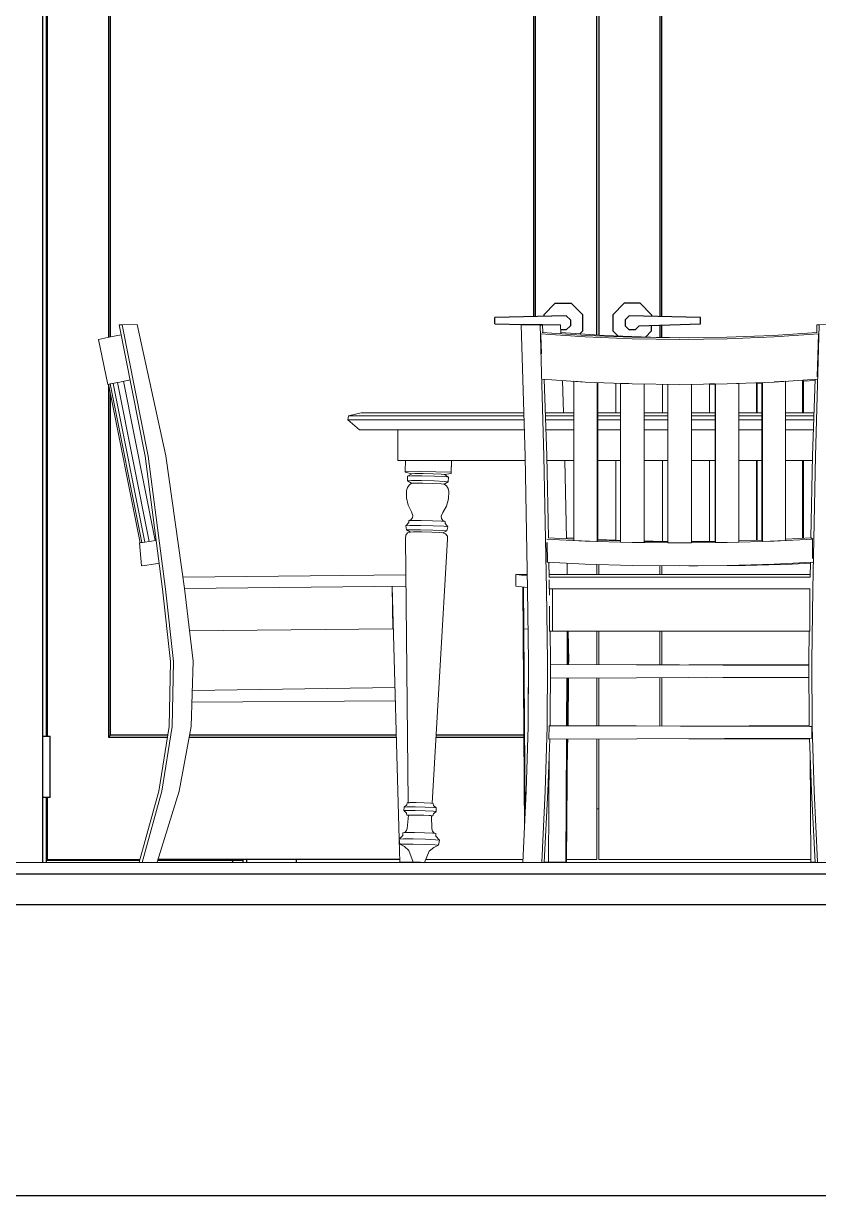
# Model space of a CAD drawing. Header units: inches. Extents: x 0 to 22102, y -19958 to 0.
# Drawn here: x 17723.7 to 17775.6, y -10315.8 to -10239.3 of the extents above; entities that cross this region are included whole.
import ezdxf

# ---------------------------------------------------------------- set-up
doc = ezdxf.new("R2010")
doc.units = ezdxf.units.IN
doc.header["$MEASUREMENT"] = 0
doc.linetypes.add('HIDDEN2', pattern=[0.1875, 0.125, -0.0625])
for name, color, linetype in [('2', 2, 'Continuous'), ('6', 6, 'Continuous'), ('DOOR', 1, 'Continuous'), ('DOOR-INT', 2, 'Continuous')]:
    doc.layers.add(name, color=color, linetype=linetype)

msp = doc.modelspace()

# ---------------------------------------------------------------- linework, layer by layer
at = {"layer": '2', "linetype": 'HIDDEN2'}
msp.add_line((17528.03377, -10294.84963), (18462.28774, -10294.84963), dxfattribs=at)
at = {"layer": '6'}
for p, q in [((17662.00405, -10294.84963), (18290.00405, -10294.84963)), ((17662.00405, -10296.84963), (18290.00405, -10296.84963)), ((17664.00405, -10315.84963), (18288.00405, -10315.84963))]:
    msp.add_line(p, q, dxfattribs=at)
at = {"layer": 'DOOR', "color": 4, "linetype": 'Continuous', "lineweight": 18, "transparency": 33554687}
for p, q in [((17725.18555, -10254.09865), (17725.24805, -10254.09865)), ((17725.24805, -10256.10493), (17725.18555, -10256.10493)), ((17725.18555, -10256.6065), (17725.24805, -10256.6065)), ((17730.12554, -10258.98533), (17729.93001, -10258.98745)), ((17729.93001, -10258.98745), (17731.64165, -10267.5672)), ((17730.12554, -10258.98533), (17731.11317, -10258.97463)), ((17730.12554, -10258.98533), (17731.83719, -10267.56508)), ((17731.11317, -10258.97463), (17732.98751, -10267.534)), ((17756.18463, -10258.98533), (17756.44102, -10267.56508)), ((17757.67563, -10267.5672), (17757.41924, -10258.98745)), ((17757.59241, -10259.48452), (17757.57567, -10258.97674)), ((17758.77492, -10259.56466), (17758.75554, -10258.97674)), ((17775.65504, -10258.98745), (17775.39864, -10267.5672)), ((17775.4986, -10258.97674), (17775.48186, -10259.48452)), ((17775.4986, -10258.97674), (17776.73321, -10258.97463)), ((17775.65504, -10258.98745), (17775.4986, -10258.97674)), ((17728.59221, -10259.93811), (17728.78737, -10259.89794)), ((17728.59221, -10259.93811), (17729.19647, -10262.87978)), ((17728.78737, -10259.89794), (17729.36964, -10259.77808)), ((17729.36964, -10259.77808), (17730.05941, -10259.63608)), ((17760.37426, -10259.77808), (17757.47844, -10259.58444)), ((17757.51632, -10260.87959), (17757.48022, -10259.64527)), ((17760.4264, -10259.67658), (17757.55732, -10259.48214)), ((17758.77228, -10259.48452), (17761.60627, -10259.67658)), ((17760.37426, -10259.77808), (17763.43025, -10259.89794)), ((17763.45589, -10259.79695), (17760.4264, -10259.67658)), ((17764.63575, -10259.79695), (17761.60627, -10259.67658)), ((17763.43025, -10259.89794), (17766.53714, -10259.93811)), ((17763.45589, -10259.79695), (17766.53714, -10259.83729)), ((17767.12707, -10259.82957), (17764.63575, -10259.79695)), ((17769.61839, -10259.79695), (17766.53714, -10259.83729)), ((17769.64402, -10259.89794), (17766.53714, -10259.93811)), ((17772.64787, -10259.67658), (17769.61839, -10259.79695)), ((17772.70001, -10259.77808), (17769.64402, -10259.89794)), ((17772.64787, -10259.67658), (17775.51695, -10259.48214)), ((17772.70001, -10259.77808), (17775.59584, -10259.58444)), ((17775.59584, -10259.58444), (17775.51374, -10262.39095)), ((17725.18555, -10260.61906), (17725.24805, -10260.61906)), ((17725.24805, -10261.12063), (17725.18555, -10261.12063)), ((17725.24805, -10263.12691), (17725.18555, -10263.12691)), ((17729.34284, -10262.84965), (17729.19647, -10262.87978)), ((17731.31389, -10273.21553), (17729.24526, -10262.86974)), ((17729.34284, -10262.84965), (17729.39163, -10262.83961)), ((17729.34284, -10262.84965), (17731.41238, -10273.20059)), ((17729.82833, -10262.74971), (17729.39163, -10262.83961)), ((17731.60856, -10273.17082), (17729.53721, -10262.80969)), ((17729.82833, -10262.74971), (17729.9739, -10262.71975)), ((17729.82833, -10262.74971), (17731.90243, -10273.12622)), ((17730.64695, -10262.58119), (17729.9739, -10262.71975)), ((17732.29158, -10273.06716), (17730.21388, -10262.67044)), ((17760.37426, -10262.71975), (17757.56466, -10262.53188)), ((17757.85787, -10267.53612), (17757.69316, -10262.54047)), ((17758.94509, -10264.72616), (17758.87564, -10262.61954)), ((17759.63551, -10262.67035), (17760.17262, -10262.69871)), ((17759.63551, -10262.67044), (17759.63551, -10273.06716)), ((17760.37426, -10262.71975), (17763.43025, -10262.83961)), ((17761.13826, -10262.74971), (17761.13826, -10273.12622)), ((17761.18377, -10273.05079), (17761.18377, -10262.7515)), ((17762.36364, -10262.79777), (17762.36364, -10264.72616)), ((17762.66625, -10262.80964), (17763.21805, -10262.82397)), ((17762.66625, -10262.80969), (17762.66625, -10273.17082)), ((17766.53714, -10262.87978), (17763.43025, -10262.83961)), ((17764.20697, -10273.20059), (17764.20697, -10262.84965)), ((17764.2262, -10273.12547), (17764.2262, -10262.8499)), ((17765.40607, -10264.72616), (17765.40607, -10262.86516)), ((17765.76042, -10273.21553), (17765.76042, -10262.86974)), ((17766.53714, -10262.87978), (17769.64402, -10262.83961)), ((17767.31386, -10262.86974), (17767.31386, -10273.21553)), ((17768.48731, -10262.85456), (17768.48731, -10264.72616)), ((17768.49372, -10262.86974), (17768.49372, -10264.72616)), ((17768.84807, -10262.8499), (17768.84807, -10273.12547)), ((17768.8673, -10273.20059), (17768.8673, -10262.84965)), ((17772.70001, -10262.71975), (17769.64402, -10262.83961)), ((17769.64402, -10262.82948), (17770.40802, -10262.80964)), ((17770.40802, -10262.80964), (17770.40802, -10273.17082)), ((17771.55562, -10262.76463), (17771.55562, -10264.72616)), ((17771.5733, -10262.76394), (17771.58789, -10262.80964)), ((17771.58789, -10262.80964), (17771.8905, -10262.79777)), ((17771.58789, -10262.80964), (17771.58789, -10264.72616)), ((17771.8905, -10262.7515), (17771.8905, -10273.05079)), ((17771.93601, -10273.12622), (17771.93601, -10262.74971)), ((17775.50962, -10262.53188), (17772.70001, -10262.71975)), ((17772.70001, -10262.70936), (17773.43877, -10262.67035)), ((17773.43877, -10273.06716), (17773.43877, -10262.67035)), ((17774.55945, -10264.72616), (17774.55945, -10262.59541)), ((17774.57443, -10262.59441), (17774.60346, -10262.64427)), ((17774.60346, -10262.64427), (17774.61863, -10262.67035)), ((17774.61863, -10262.67035), (17775.3785, -10262.61954)), ((17774.61863, -10264.72616), (17774.61863, -10262.67035)), ((17775.21641, -10267.53612), (17775.38111, -10262.54047)), ((17744.91895, -10264.92926), (17745.7396, -10264.72616)), ((17745.7396, -10264.72616), (17756.35618, -10264.72616)), ((17757.76522, -10264.72616), (17759.63551, -10264.72616)), ((17761.18377, -10264.72616), (17762.66625, -10264.72616)), ((17764.2262, -10264.72616), (17765.76042, -10264.72616)), ((17767.31386, -10264.72616), (17768.84807, -10264.72616)), ((17770.40802, -10264.72616), (17771.8905, -10264.72616)), ((17773.43877, -10264.72616), (17775.30905, -10264.72616)), ((17744.91895, -10264.92926), (17744.85737, -10265.19103)), ((17756.37007, -10265.19103), (17744.85737, -10265.19103)), ((17745.6214, -10265.84841), (17744.85737, -10265.19103)), ((17756.36225, -10264.92926), (17744.91895, -10264.92926)), ((17757.77192, -10264.92926), (17759.63551, -10264.92926)), ((17759.63551, -10265.19103), (17757.78055, -10265.19103)), ((17761.18377, -10264.92926), (17762.66625, -10264.92926)), ((17762.66625, -10265.19103), (17761.18377, -10265.19103)), ((17764.2262, -10264.92926), (17765.76042, -10264.92926)), ((17765.76042, -10265.19103), (17764.2262, -10265.19103)), ((17767.31386, -10264.92926), (17768.84807, -10264.92926)), ((17768.84807, -10265.19103), (17767.31386, -10265.19103)), ((17770.40802, -10264.92926), (17771.8905, -10264.92926)), ((17771.8905, -10265.19103), (17770.40802, -10265.19103)), ((17773.43877, -10264.92926), (17775.30235, -10264.92926)), ((17775.29372, -10265.19103), (17773.43877, -10265.19103)), ((17745.6214, -10265.84841), (17756.38972, -10265.84841)), ((17748.12946, -10265.84841), (17748.12946, -10267.84841)), ((17757.80222, -10265.84841), (17759.63551, -10265.84841)), ((17761.18377, -10265.84841), (17762.66625, -10265.84841)), ((17764.2262, -10265.84841), (17765.76042, -10265.84841)), ((17767.31386, -10265.84841), (17768.84807, -10265.84841)), ((17770.40802, -10265.84841), (17771.8905, -10265.84841)), ((17773.43877, -10265.84841), (17775.27205, -10265.84841)), ((17731.64165, -10267.5672), (17732.76016, -10276.24671)), ((17732.9557, -10276.24459), (17731.83719, -10267.56508)), ((17734.20502, -10276.21421), (17732.98751, -10267.534)), ((17748.12946, -10267.84841), (17756.44632, -10267.84841)), ((17748.61246, -10268.53699), (17748.62946, -10267.84841)), ((17751.61063, -10268.68505), (17751.63129, -10267.84841)), ((17751.63038, -10267.84841), (17751.61155, -10268.61102)), ((17756.44102, -10267.56508), (17756.6033, -10276.24459)), ((17757.67563, -10267.5672), (17757.83791, -10276.24671)), ((17757.96793, -10272.90442), (17757.85787, -10267.53612)), ((17757.86427, -10267.84841), (17759.63551, -10267.84841)), ((17759.04414, -10267.84841), (17759.14902, -10272.96398)), ((17761.18377, -10267.84841), (17762.66625, -10267.84841)), ((17762.36364, -10267.84841), (17762.36364, -10273.05079)), ((17764.2262, -10267.84841), (17765.76042, -10267.84841)), ((17765.40607, -10273.12547), (17765.40607, -10267.84841)), ((17767.31386, -10267.84841), (17768.84807, -10267.84841)), ((17768.48731, -10273.12899), (17768.48731, -10267.84841)), ((17768.49372, -10273.12892), (17768.49372, -10267.84841)), ((17770.40802, -10267.84841), (17771.8905, -10267.84841)), ((17771.55562, -10273.06069), (17771.55562, -10267.84841)), ((17771.58789, -10267.84841), (17771.58789, -10273.05974)), ((17773.43877, -10267.84841), (17775.21, -10267.84841)), ((17774.55945, -10272.932), (17774.55945, -10267.84841)), ((17774.61863, -10267.84841), (17774.61863, -10272.92901)), ((17775.10634, -10272.90442), (17775.21641, -10267.53612)), ((17775.39864, -10267.5672), (17775.23636, -10276.24671)), ((17748.61246, -10268.53699), (17748.61155, -10268.61102)), ((17749.04629, -10268.70972), (17748.61155, -10268.61102)), ((17751.61155, -10268.61102), (17748.61246, -10268.53699)), ((17751.61155, -10268.61102), (17751.61063, -10268.68505)), ((17748.77188, -10268.8592), (17748.76417, -10269.17151)), ((17748.76417, -10269.17151), (17749.01893, -10269.15845)), ((17748.76417, -10269.17151), (17749.03086, -10269.33434)), ((17748.77188, -10268.8592), (17749.04629, -10268.70972)), ((17749.02665, -10268.84614), (17748.77188, -10268.8592)), ((17749.03086, -10269.33434), (17748.86628, -10269.44667)), ((17749.01893, -10269.15845), (17749.68544, -10269.16295)), ((17749.69316, -10268.85064), (17749.02665, -10268.84614)), ((17749.23391, -10269.32394), (17749.03086, -10269.33434)), ((17749.24933, -10268.69932), (17749.04629, -10268.70972)), ((17749.76512, -10269.32752), (17749.23391, -10269.32394)), ((17749.24933, -10268.69932), (17749.78054, -10268.7029)), ((17750.50912, -10269.18328), (17749.68544, -10269.16295)), ((17749.69316, -10268.85064), (17750.51683, -10268.87098)), ((17749.76512, -10269.32752), (17750.42158, -10269.34373)), ((17749.78054, -10268.7029), (17750.437, -10268.71911)), ((17750.42158, -10269.34373), (17750.95255, -10269.36636)), ((17750.96797, -10268.74174), (17750.437, -10268.71911)), ((17750.50912, -10269.18328), (17751.17533, -10269.21168)), ((17751.18304, -10268.89938), (17750.51683, -10268.87098)), ((17751.15521, -10269.38678), (17750.95255, -10269.36636)), ((17750.96797, -10268.74174), (17751.17064, -10268.76216)), ((17751.15521, -10269.38678), (17751.42962, -10269.2373)), ((17751.31405, -10269.5071), (17751.15521, -10269.38678)), ((17751.17064, -10268.76216), (17751.61063, -10268.68505)), ((17751.17064, -10268.76216), (17751.43733, -10268.925)), ((17751.42962, -10269.2373), (17751.17533, -10269.21168)), ((17751.43733, -10268.925), (17751.18304, -10268.89938)), ((17751.42962, -10269.2373), (17751.43733, -10268.925)), ((17748.70666, -10269.80441), (17748.70117, -10270.28677)), ((17748.70666, -10269.80441), (17748.75316, -10269.61069)), ((17748.86628, -10269.44667), (17748.75316, -10269.61069)), ((17751.41894, -10269.67649), (17751.31405, -10269.5071)), ((17751.41894, -10269.67649), (17751.45582, -10269.87227)), ((17751.45582, -10269.87227), (17751.4375, -10270.35431)), ((17748.80774, -10270.75724), (17748.70117, -10270.28677)), ((17749.02058, -10271.19017), (17748.80774, -10270.75724)), ((17751.30783, -10270.81896), (17751.07389, -10271.24086)), ((17751.4375, -10270.35431), (17751.30783, -10270.81896)), ((17748.99118, -10271.71134), (17749.09105, -10271.5926)), ((17749.1208, -10271.44034), (17749.02058, -10271.19017)), ((17749.1208, -10271.44034), (17749.09105, -10271.5926)), ((17750.96145, -10271.48578), (17751.07389, -10271.24086)), ((17750.96145, -10271.48578), (17750.98365, -10271.63932)), ((17750.98365, -10271.63932), (17751.07753, -10271.76284)), ((17748.84318, -10271.89148), (17748.65699, -10272.10389)), ((17748.9184, -10272.09049), (17748.65699, -10272.10389)), ((17748.65699, -10272.10389), (17748.70531, -10272.38215)), ((17748.70531, -10272.38215), (17748.95617, -10272.36929)), ((17748.95221, -10272.5194), (17748.70531, -10272.38215)), ((17748.84318, -10271.89148), (17748.84626, -10271.76678)), ((17748.84626, -10271.76678), (17748.99118, -10271.71134)), ((17748.84626, -10271.76678), (17749.0731, -10271.75516)), ((17749.60229, -10272.09511), (17748.9184, -10272.09049)), ((17748.95617, -10272.36929), (17749.61248, -10272.37372)), ((17749.66655, -10271.75917), (17749.0731, -10271.75516)), ((17749.60229, -10272.09511), (17750.44743, -10272.11597)), ((17749.61248, -10272.37372), (17750.42354, -10272.39374)), ((17750.39993, -10271.77727), (17749.66655, -10271.75917)), ((17750.99312, -10271.80256), (17750.39993, -10271.77727)), ((17750.42354, -10272.39374), (17751.07955, -10272.42171)), ((17751.13102, -10272.14511), (17750.44743, -10272.11597)), ((17750.99312, -10271.80256), (17751.21954, -10271.82537)), ((17751.32995, -10272.44694), (17751.07657, -10272.57184)), ((17751.07753, -10271.76284), (17751.21954, -10271.82537)), ((17751.07955, -10272.42171), (17751.32995, -10272.44694)), ((17751.13102, -10272.14511), (17751.39194, -10272.1714)), ((17751.21646, -10271.95006), (17751.21954, -10271.82537)), ((17751.21646, -10271.95006), (17751.39194, -10272.1714)), ((17751.32995, -10272.44694), (17751.39194, -10272.1714)), ((17731.31389, -10273.21553), (17731.26464, -10273.22301)), ((17731.31389, -10273.21553), (17731.26464, -10273.22301)), ((17731.26464, -10273.22301), (17731.38656, -10274.72697)), ((17731.36313, -10273.20806), (17731.31389, -10273.21553)), ((17731.36313, -10273.20806), (17731.41238, -10273.20059)), ((17731.46163, -10273.19311), (17731.41238, -10273.20059)), ((17732.04937, -10273.10392), (17731.46163, -10273.19311)), ((17732.29158, -10273.06717), (17732.04937, -10273.10392)), ((17732.34929, -10273.05841), (17732.29158, -10273.06716)), ((17748.6525, -10272.72042), (17748.64183, -10272.90943)), ((17748.64183, -10272.90943), (17748.81007, -10290.19122)), ((17748.6525, -10272.72042), (17748.77039, -10272.57228)), ((17748.95221, -10272.5194), (17748.77039, -10272.57228)), ((17748.95221, -10272.5194), (17749.15526, -10272.509)), ((17749.68647, -10272.51258), (17749.15526, -10272.509)), ((17749.68647, -10272.51258), (17750.34293, -10272.52879)), ((17750.34293, -10272.52879), (17750.8739, -10272.55142)), ((17751.36732, -10272.97671), (17750.37989, -10290.22997)), ((17750.8739, -10272.55142), (17751.07657, -10272.57184)), ((17751.25556, -10272.63363), (17751.07657, -10272.57184)), ((17751.25556, -10272.63363), (17751.36599, -10272.78741)), ((17751.36599, -10272.78741), (17751.36732, -10272.97671)), ((17757.86142, -10272.97889), (17760.37426, -10273.10392)), ((17757.94071, -10272.90305), (17759.63551, -10272.98851)), ((17759.14779, -10272.90442), (17759.63551, -10272.92901)), ((17761.13826, -10273.12622), (17759.63551, -10273.06716)), ((17760.37426, -10273.10392), (17763.43025, -10273.19311)), ((17761.18377, -10273.05079), (17761.13826, -10273.12622)), ((17762.36364, -10273.05079), (17761.18377, -10273.00381)), ((17761.60627, -10273.0284), (17761.18377, -10273.00709)), ((17761.18377, -10273.05079), (17762.66625, -10273.09462)), ((17761.60627, -10273.0284), (17762.66625, -10273.05974)), ((17764.20697, -10273.20059), (17762.66625, -10273.17082)), ((17763.43025, -10273.19311), (17766.53714, -10273.22301)), ((17765.40607, -10273.12547), (17764.2262, -10273.10238)), ((17764.2262, -10273.10586), (17764.63575, -10273.11796)), ((17764.2262, -10273.12547), (17765.76042, -10273.14042)), ((17764.63575, -10273.11796), (17765.76042, -10273.12892)), ((17767.31386, -10273.21553), (17765.76042, -10273.21553)), ((17769.64402, -10273.19311), (17766.53714, -10273.22301)), ((17768.84807, -10273.12547), (17767.31386, -10273.14042)), ((17768.8673, -10273.20059), (17768.84807, -10273.12547)), ((17770.40802, -10273.17082), (17768.8673, -10273.20059)), ((17772.70001, -10273.10392), (17769.64402, -10273.19311)), ((17771.8905, -10273.05079), (17770.40802, -10273.09462)), ((17771.93601, -10273.12622), (17771.8905, -10273.05079)), ((17773.43877, -10273.06716), (17771.93601, -10273.12622)), ((17775.21285, -10272.97889), (17772.70001, -10273.10392)), ((17773.43877, -10272.98851), (17775.13357, -10272.90305)), ((17775.1069, -10272.87753), (17775.13357, -10272.90305)), ((17775.14516, -10272.91414), (17775.22891, -10272.99425)), ((17775.21285, -10272.97889), (17775.1994, -10274.25163)), ((17731.38656, -10274.72697), (17731.58354, -10274.69708)), ((17731.58354, -10274.69708), (17732.17128, -10274.60789)), ((17732.17128, -10274.60789), (17732.54173, -10274.55167)), ((17760.37426, -10274.60789), (17757.87733, -10274.48365)), ((17758.00043, -10274.48977), (17758.02046, -10275.46662)), ((17759.1815, -10274.54854), (17759.19675, -10275.29225)), ((17760.37426, -10274.60789), (17763.43025, -10274.69708)), ((17761.12305, -10275.29225), (17761.12305, -10274.62974)), ((17761.24805, -10274.63339), (17761.24805, -10275.29225)), ((17766.53714, -10274.72697), (17763.43025, -10274.69708)), ((17765.24805, -10274.71457), (17765.24805, -10275.29225)), ((17765.37055, -10275.29225), (17765.37055, -10274.71575)), ((17769.64402, -10274.69708), (17766.53714, -10274.72697)), ((17767.717, -10274.72697), (17767.12707, -10274.7213)), ((17767.717, -10274.72697), (17770.82389, -10274.69708)), ((17769.64402, -10274.69708), (17772.70001, -10274.60789)), ((17770.82389, -10274.69708), (17773.87988, -10274.60789)), ((17775.19695, -10274.48365), (17772.70001, -10274.60789)), ((17775.07264, -10274.54854), (17773.87988, -10274.60789)), ((17775.07384, -10274.48977), (17775.05381, -10275.46662)), ((17775.2324, -10274.51756), (17775.19695, -10274.48365)), ((17734.09986, -10275.4645), (17748.66517, -10275.30671)), ((17755.83376, -10275.29764), (17756.28713, -10275.29225)), ((17756.58723, -10275.38478), (17755.83376, -10275.29764)), ((17755.83376, -10275.29764), (17755.83376, -10276.0484)), ((17756.5855, -10275.29225), (17756.28713, -10275.29225)), ((17758.01688, -10275.29225), (17775.05739, -10275.29225)), ((17760.35152, -10275.47052), (17758.01852, -10275.46675)), ((17763.4389, -10275.4735), (17760.35152, -10275.47052)), ((17766.53714, -10275.47449), (17763.4389, -10275.4735)), ((17766.53714, -10275.47449), (17769.63537, -10275.4735)), ((17769.63537, -10275.4735), (17772.72275, -10275.47052)), ((17772.72275, -10275.47052), (17775.05575, -10275.46675)), ((17733.28011, -10280.97961), (17732.76016, -10276.24671)), ((17732.9557, -10276.24459), (17733.47565, -10280.97749)), ((17748.67247, -10276.05749), (17734.20502, -10276.21421)), ((17734.20502, -10276.21421), (17734.75845, -10280.95927)), ((17748.22721, -10292.56802), (17747.76193, -10276.06735)), ((17747.76193, -10276.06735), (17747.80204, -10278.83318)), ((17756.6013, -10276.13717), (17755.83376, -10276.0484)), ((17756.40145, -10291.98088), (17756.28751, -10276.10088)), ((17756.35752, -10278.83318), (17756.34815, -10276.10789)), ((17756.67069, -10280.97749), (17756.6033, -10276.24459)), ((17757.83791, -10276.24671), (17757.9053, -10280.97961)), ((17758.01852, -10276.21751), (17758.01852, -10275.64618)), ((17760.35152, -10276.22128), (17758.01852, -10276.21751)), ((17758.03585, -10276.21754), (17758.04218, -10276.63129)), ((17758.239, -10278.98227), (17758.239, -10276.21787)), ((17763.4389, -10276.22426), (17760.35152, -10276.22128)), ((17766.53714, -10276.22526), (17763.4389, -10276.22426)), ((17766.53714, -10276.22526), (17769.63537, -10276.22426)), ((17769.63537, -10276.22426), (17772.72275, -10276.22128)), ((17775.05575, -10276.21751), (17772.72275, -10276.22128)), ((17775.03843, -10276.21754), (17775.03209, -10276.63129)), ((17775.03845, -10276.21754), (17775.04243, -10278.98227)), ((17775.23636, -10276.24671), (17775.16897, -10280.97961)), ((17758.0342, -10277.34926), (17758.03184, -10278.98227)), ((17734.52725, -10278.97698), (17747.80204, -10278.83318)), ((17756.6406, -10278.86373), (17756.35752, -10278.83318)), ((17756.36672, -10278.83417), (17756.44803, -10290.98427)), ((17775.04243, -10278.98227), (17758.03184, -10278.98227)), ((17758.1085, -10280.96138), (17758.07819, -10278.98227)), ((17759.1963, -10278.98227), (17759.1817, -10281.16399)), ((17759.24043, -10281.1642), (17759.25609, -10278.98227)), ((17759.25806, -10278.98227), (17759.28836, -10280.96138)), ((17761.12305, -10278.98227), (17761.12305, -10281.17069)), ((17761.24805, -10281.17112), (17761.24805, -10278.98227)), ((17765.24805, -10281.18491), (17765.24805, -10278.98227)), ((17765.37055, -10281.18533), (17765.37055, -10278.98227)), ((17774.96577, -10280.96138), (17774.99608, -10278.98227)), ((17733.28011, -10280.97961), (17733.19898, -10285.2273)), ((17733.39452, -10285.22519), (17733.47565, -10280.97749)), ((17734.75845, -10280.95927), (17734.64449, -10285.2208)), ((17756.67069, -10280.97749), (17756.64286, -10285.22519)), ((17757.87747, -10285.2273), (17757.9053, -10280.97961)), ((17758.1085, -10280.96138), (17758.07597, -10285.15509)), ((17758.10689, -10281.16841), (17774.96783, -10281.22655)), ((17774.96777, -10281.21843), (17758.10696, -10281.16029)), ((17759.28679, -10281.16436), (17759.28836, -10280.96138)), ((17774.96735, -10281.16436), (17767.12707, -10281.19139)), ((17774.96577, -10280.96138), (17774.99877, -10285.21579)), ((17775.1968, -10285.2273), (17775.16897, -10280.97961)), ((17774.97377, -10281.9921), (17758.10005, -10282.05028)), ((17759.1758, -10282.04657), (17759.15496, -10285.16152)), ((17759.21174, -10285.16172), (17759.2341, -10282.04637)), ((17759.25578, -10285.16187), (17759.27995, -10282.04622)), ((17761.12305, -10285.16826), (17761.12305, -10282.03986)), ((17761.24805, -10285.16869), (17761.24805, -10282.03943)), ((17765.24805, -10285.18239), (17765.24805, -10282.02564)), ((17765.37055, -10285.18281), (17765.37055, -10282.02521)), ((17774.97419, -10282.04622), (17767.12707, -10282.01916)), ((17774.97413, -10282.03809), (17768.30516, -10282.0151)), ((17725.24805, -10282.8147), (17725.18555, -10282.8147)), ((17734.70747, -10282.86578), (17747.948, -10282.66593)), ((17756.65153, -10283.54819), (17756.64655, -10282.66565)), ((17747.97287, -10283.54824), (17734.68688, -10283.63557)), ((17733.19898, -10285.2273), (17732.51717, -10289.4479)), ((17732.7127, -10289.44578), (17733.39452, -10285.22519)), ((17733.86384, -10289.44714), (17734.64449, -10285.2208)), ((17756.51994, -10289.44578), (17756.64286, -10285.22519)), ((17757.75455, -10289.4479), (17757.87747, -10285.2273)), ((17757.99941, -10286.04835), (17758.00417, -10285.1657)), ((17758.00417, -10285.15976), (17758.00417, -10285.15758)), ((17758.00417, -10285.15758), (17775.0384, -10285.21593)), ((17758.00417, -10285.1657), (17775.1572, -10285.22446)), ((17767.12707, -10285.18883), (17774.99836, -10285.16187)), ((17775.03949, -10285.21601), (17775.1572, -10285.22446)), ((17775.15934, -10285.98742), (17775.15721, -10285.22643)), ((17775.31972, -10289.4479), (17775.1968, -10285.2273)), ((17758.04838, -10286.04818), (17757.93686, -10289.44926)), ((17757.99941, -10286.04835), (17775.20116, -10285.98943)), ((17759.14905, -10286.04441), (17759.09537, -10294.06642)), ((17759.14772, -10294.08266), (17759.20541, -10286.04422)), ((17759.19898, -10286.94092), (17759.22838, -10286.04414)), ((17761.12305, -10286.03765), (17761.12305, -10293.91213)), ((17761.24805, -10293.91213), (17761.24805, -10286.03722)), ((17767.12707, -10286.01708), (17775.02576, -10286.04414)), ((17768.313, -10286.01302), (17775.02549, -10286.03601)), ((17775.13741, -10289.44926), (17775.02398, -10285.99003)), ((17775.15905, -10285.98955), (17775.13397, -10285.98792)), ((17758.01911, -10286.94098), (17757.96786, -10294.08266)), ((17775.10641, -10294.08266), (17775.05516, -10286.94086)), ((17732.51717, -10289.4479), (17731.24296, -10294.08146)), ((17732.7127, -10289.44578), (17731.4335, -10294.09751)), ((17733.86384, -10289.44714), (17732.42113, -10294.08681)), ((17756.51994, -10289.44578), (17756.30253, -10294.09751)), ((17757.75455, -10289.4479), (17757.53799, -10294.08146)), ((17757.69357, -10294.08893), (17757.93686, -10289.44926)), ((17775.13741, -10289.44926), (17775.3807, -10294.08893)), ((17775.53544, -10294.06329), (17775.31972, -10289.4479)), ((17748.53562, -10290.47781), (17748.52984, -10290.71187)), ((17748.52984, -10290.71187), (17748.73097, -10290.70157)), ((17748.70346, -10290.86902), (17748.52984, -10290.71187)), ((17748.71678, -10290.32943), (17748.53562, -10290.47781)), ((17748.73675, -10290.46751), (17748.53562, -10290.47781)), ((17748.75113, -10290.19424), (17748.71678, -10290.32943)), ((17749.25714, -10290.70512), (17748.73097, -10290.70157)), ((17749.26292, -10290.47106), (17748.73675, -10290.46751)), ((17748.91242, -10290.18597), (17748.75113, -10290.19424)), ((17748.81011, -10290.19569), (17748.90585, -10290.19079)), ((17748.8884, -10290.20358), (17748.81011, -10290.19569)), ((17748.91242, -10290.18597), (17749.33438, -10290.18882)), ((17749.90739, -10290.72117), (17749.25714, -10290.70512)), ((17749.26292, -10290.47106), (17749.91317, -10290.48711)), ((17749.33438, -10290.18882), (17749.85585, -10290.20169)), ((17750.27762, -10290.21967), (17749.85585, -10290.20169)), ((17749.90739, -10290.72117), (17750.43333, -10290.74359)), ((17750.43911, -10290.50953), (17749.91317, -10290.48711)), ((17750.27762, -10290.21967), (17750.43861, -10290.23589)), ((17750.43333, -10290.74359), (17750.63408, -10290.76381)), ((17750.43861, -10290.23589), (17750.46625, -10290.37262)), ((17750.63986, -10290.52976), (17750.43911, -10290.50953)), ((17750.63408, -10290.76381), (17750.45292, -10290.9122)), ((17750.63986, -10290.52976), (17750.46625, -10290.37262)), ((17750.63986, -10290.52976), (17750.63408, -10290.76381)), ((17761.12305, -10290.59963), (17761.24805, -10290.59963)), ((17748.70346, -10290.86902), (17748.73109, -10291.00574)), ((17748.73109, -10291.00574), (17748.89238, -10290.99748)), ((17748.82442, -10291.01514), (17748.73109, -10291.00574)), ((17748.74727, -10291.86995), (17748.82506, -10291.00806)), ((17748.82506, -10291.00806), (17748.96839, -10291.00072)), ((17748.89238, -10290.99748), (17749.31435, -10291.00032)), ((17749.34336, -10291.00325), (17748.96839, -10291.00072)), ((17749.31435, -10291.00032), (17749.83581, -10291.0132)), ((17749.34336, -10291.00325), (17749.80674, -10291.01469)), ((17750.18154, -10291.03066), (17749.80674, -10291.01469)), ((17750.25759, -10291.03118), (17749.83581, -10291.0132)), ((17750.18154, -10291.03066), (17750.3246, -10291.04508)), ((17750.41857, -10291.0474), (17750.25759, -10291.03118)), ((17750.3246, -10291.04508), (17750.35976, -10291.90975)), ((17750.41857, -10291.0474), (17750.32489, -10291.0522)), ((17750.32494, -10291.0533), (17750.3772, -10291.05281)), ((17750.45292, -10290.9122), (17750.41857, -10291.0474)), ((17748.22473, -10292.57048), (17748.46425, -10292.3326)), ((17748.46425, -10292.3326), (17748.46863, -10292.15526)), ((17748.46863, -10292.15526), (17748.60304, -10292.10747)), ((17748.46863, -10292.15526), (17748.67464, -10292.1447)), ((17748.7027, -10292.00542), (17748.60304, -10292.10747)), ((17748.67464, -10292.1447), (17749.2136, -10292.14834)), ((17748.7027, -10292.00542), (17748.74727, -10291.86995)), ((17749.87964, -10292.16478), (17749.2136, -10292.14834)), ((17749.87964, -10292.16478), (17750.41835, -10292.18775)), ((17750.39759, -10292.04726), (17750.35976, -10291.90975)), ((17750.39759, -10292.04726), (17750.49209, -10292.1541)), ((17750.62398, -10292.20847), (17750.41835, -10292.18775)), ((17750.62398, -10292.20847), (17750.49209, -10292.1541)), ((17750.6196, -10292.38581), (17750.62398, -10292.20847)), ((17748.47538, -10292.55764), (17748.22473, -10292.57048)), ((17748.22473, -10292.57048), (17748.2736, -10292.90446)), ((17748.26994, -10294.08323), (17748.22789, -10292.59208)), ((17748.2736, -10292.90446), (17748.51333, -10292.89217)), ((17748.2736, -10292.90446), (17748.57124, -10293.0638)), ((17748.47538, -10292.55764), (17749.13111, -10292.56206)), ((17749.14052, -10292.8964), (17748.51333, -10292.89217)), ((17748.85398, -10293.32077), (17748.57124, -10293.0638)), ((17749.94147, -10292.58207), (17749.13111, -10292.56206)), ((17749.14052, -10292.8964), (17749.9156, -10292.91554)), ((17750.54251, -10292.94226), (17749.9156, -10292.91554)), ((17749.94147, -10292.58207), (17750.59691, -10292.61001)), ((17750.18157, -10293.35355), (17750.47666, -10293.11083)), ((17750.7818, -10292.96637), (17750.47666, -10293.11083)), ((17750.7818, -10292.96637), (17750.54251, -10292.94226)), ((17750.84709, -10292.63521), (17750.59691, -10292.61001)), ((17750.6196, -10292.38581), (17750.84709, -10292.63521)), ((17750.7818, -10292.96637), (17750.84709, -10292.63521)), ((17749.12438, -10294.07745), (17748.85398, -10293.32077)), ((17750.18157, -10293.35355), (17749.87415, -10294.09596)), ((17678.00405, -10294.09963), (17864.00405, -10294.09963)), ((17731.4335, -10294.09751), (17731.23797, -10294.09963)), ((17731.4335, -10294.09751), (17732.42113, -10294.08681)), ((17749.12314, -10294.07399), (17748.26994, -10294.08323)), ((17749.19605, -10294.07378), (17749.12438, -10294.07745)), ((17749.12438, -10294.07745), (17749.19591, -10294.08466)), ((17749.17758, -10294.08281), (17749.1427, -10294.08076)), ((17749.19591, -10294.08466), (17749.38331, -10294.09265)), ((17749.38353, -10294.07504), (17749.19605, -10294.07378)), ((17749.27882, -10294.08875), (17749.24394, -10294.0867)), ((17749.33529, -10294.0906), (17749.27882, -10294.08875)), ((17749.61501, -10294.09836), (17749.38331, -10294.09265)), ((17749.38353, -10294.07504), (17749.61522, -10294.08076)), ((17749.49915, -10294.09596), (17749.44269, -10294.09411)), ((17749.49915, -10294.09596), (17749.55563, -10294.0969)), ((17749.61501, -10294.09836), (17749.77905, -10294.09947)), ((17749.80262, -10294.08875), (17749.61522, -10294.08076)), ((17749.71953, -10294.09963), (17749.66443, -10294.09871)), ((17749.87415, -10294.09596), (17749.80262, -10294.08875)), ((17749.81145, -10294.09917), (17749.80697, -10294.0994)), ((17749.85577, -10294.09836), (17749.82086, -10294.09869)), ((17749.87415, -10294.09596), (17749.83832, -10294.09779)), ((17749.95027, -10293.91213), (17756.31119, -10293.91213)), ((17757.53714, -10294.09963), (17756.30253, -10294.09751)), ((17757.53735, -10294.09509), (17757.53756, -10294.09054)), ((17758.63984, -10294.0995), (17757.566, -10294.09766)), ((17757.69357, -10294.08893), (17757.57625, -10294.09696)), ((17758.87344, -10294.08893), (17757.69368, -10294.08691)), ((17757.69387, -10294.08321), (17759.14772, -10294.08266)), ((17757.96786, -10294.08266), (17757.69389, -10294.08276)), ((17759.09537, -10294.06642), (17757.96797, -10294.06685)), ((17758.87344, -10294.08893), (17758.75611, -10294.09696)), ((17759.13121, -10294.07754), (17759.09537, -10294.06642)), ((17759.14895, -10293.91213), (17761.12305, -10293.91213)), ((17775.10519, -10293.91213), (17761.24805, -10293.91213)), ((17775.38038, -10294.08276), (17775.10641, -10294.08266)), ((17775.3807, -10294.08893), (17775.49803, -10294.09696))]:
    msp.add_line(p, q, dxfattribs=at)
at = {"layer": 'DOOR', "color": 4, "linetype": 'Continuous', "lineweight": 25, "transparency": 33554687}
for p, q in [((17756.18463, -10258.98533), (17756.34106, -10258.97463)), ((17757.41924, -10258.98745), (17756.18463, -10258.98533)), ((17757.41924, -10258.98745), (17757.57567, -10258.97674)), ((17757.49208, -10258.9766), (17757.52093, -10258.97463)), ((17768.84807, -10262.86516), (17768.49372, -10262.86974)), ((17757.86381, -10273.20528), (17757.87733, -10274.48365)), ((17764.2262, -10273.12547), (17764.20697, -10273.20059))]:
    msp.add_line(p, q, dxfattribs=at)
at = {"layer": 'DOOR', "color": 4, "linetype": 'Continuous', "lineweight": 9, "transparency": 33554687}
for p, q in [((17725.21055, -10278.85902), (17725.18555, -10278.82777)), ((17725.21805, -10278.8684), (17725.21555, -10278.86527)), ((17725.24805, -10278.9059), (17725.22305, -10278.87465))]:
    msp.add_line(p, q, dxfattribs=at)
at = {"layer": 'DOOR-INT'}
for p, q in [((17724.93555, -10198.59963), (17724.93555, -10294.09963)), ((17761.12305, -10259.64384), (17761.12305, -10198.91213)), ((17761.24805, -10198.91213), (17761.24805, -10259.65231)), ((17729.24805, -10202.91213), (17729.24805, -10259.80311)), ((17729.37055, -10259.77789), (17729.37055, -10203.03463)), ((17757.00055, -10203.03463), (17757.00055, -10258.44481)), ((17757.12305, -10258.44152), (17757.12305, -10202.91213)), ((17765.24805, -10202.91213), (17765.24805, -10258.44152)), ((17765.37055, -10258.44481), (17765.37055, -10203.03463)), ((17725.18555, -10285.84963), (17725.18555, -10207.84963)), ((17725.24805, -10285.84963), (17725.24805, -10207.84963)), ((17757.66522, -10258.32344), (17758.40936, -10257.5793)), ((17758.40936, -10257.5793), (17759.46174, -10257.5793)), ((17759.46174, -10257.5793), (17760.20589, -10258.32344)), ((17762.90936, -10257.5793), (17762.16522, -10258.32344)), ((17763.96174, -10257.5793), (17762.90936, -10257.5793)), ((17763.96174, -10257.5793), (17764.70589, -10258.32344)), ((17759.12689, -10258.38769), (17754.47361, -10258.51269)), ((17754.47361, -10258.91597), (17754.47361, -10258.51269)), ((17757.66522, -10258.32344), (17757.66522, -10258.42695)), ((17759.12689, -10258.38769), (17759.39749, -10258.65829)), ((17759.39749, -10258.65829), (17759.39749, -10259.04097)), ((17760.20589, -10259.37582), (17760.20589, -10258.32344)), ((17762.16522, -10258.32344), (17762.16522, -10259.37582)), ((17762.97361, -10258.65829), (17763.24421, -10258.38769)), ((17762.97361, -10258.65829), (17762.97361, -10259.04097)), ((17767.89749, -10258.51269), (17763.24421, -10258.38769)), ((17764.70589, -10258.32344), (17764.70589, -10258.42695)), ((17767.89749, -10258.91597), (17767.89749, -10258.51269)), ((17754.47361, -10258.91597), (17756.35121, -10258.97465)), ((17757.57567, -10258.97674), (17756.34106, -10258.97463)), ((17757.52093, -10258.97463), (17758.75554, -10258.97674)), ((17759.12689, -10259.31157), (17758.76658, -10259.31157)), ((17759.39749, -10259.04097), (17759.12689, -10259.31157)), ((17760.0131, -10259.56861), (17760.20589, -10259.37582)), ((17762.16522, -10259.37582), (17762.50155, -10259.71215)), ((17762.97361, -10259.04097), (17763.24421, -10259.31157)), ((17763.62689, -10259.31157), (17763.24421, -10259.31157)), ((17763.89749, -10259.04097), (17763.62689, -10259.31157)), ((17763.89749, -10259.04097), (17767.89749, -10258.91597)), ((17764.70589, -10259.37582), (17764.29817, -10259.78353)), ((17764.70589, -10259.37582), (17764.70589, -10259.01571)), ((17765.24805, -10258.99877), (17765.24805, -10259.80496)), ((17765.37055, -10259.80657), (17765.37055, -10258.99494)), ((17729.24805, -10262.8837), (17729.24805, -10285.91213)), ((17729.37055, -10285.78963), (17729.37055, -10263.49636)), ((17725.24805, -10284.82098), (17725.18555, -10284.82098)), ((17725.18555, -10285.32255), (17725.24805, -10285.32255)), ((17724.93555, -10285.84963), (17725.43555, -10285.84963)), ((17725.43555, -10289.84963), (17725.43555, -10285.84963)), ((17729.37055, -10285.78963), (17729.24805, -10285.91213)), ((17729.24805, -10285.91213), (17733.08835, -10285.91213)), ((17733.10814, -10285.78963), (17729.37055, -10285.78963)), ((17734.5168, -10285.91213), (17748.03953, -10285.91213)), ((17748.03608, -10285.78963), (17734.53942, -10285.78963)), ((17750.627, -10285.91213), (17756.35791, -10285.91213)), ((17756.35703, -10285.78963), (17750.63402, -10285.78963)), ((17725.43555, -10289.84963), (17724.93555, -10289.84963)), ((17725.18555, -10294.09963), (17725.18555, -10289.84963)), ((17725.24805, -10293.91213), (17725.24805, -10289.84963)), ((17731.27234, -10293.97463), (17725.18555, -10293.97463)), ((17725.24805, -10293.91213), (17731.28953, -10293.91213)), ((17738.00304, -10293.97463), (17732.45601, -10293.97463)), ((17748.26511, -10293.91213), (17732.47545, -10293.91213)), ((17737.31304, -10293.98713), (17737.25304, -10293.91213)), ((17737.33104, -10294.00963), (17737.32504, -10294.00213)), ((17737.40304, -10294.09963), (17737.34304, -10294.02463)), ((17738.00304, -10293.91213), (17738.00304, -10294.09963)), ((17738.25304, -10293.91213), (17738.25304, -10294.09963)), ((17741.50304, -10293.91213), (17741.50304, -10294.09963)), ((17741.50304, -10293.91213), (17741.50304, -10294.09963))]:
    msp.add_line(p, q, dxfattribs=at)

doc.saveas('drawing.dxf')
